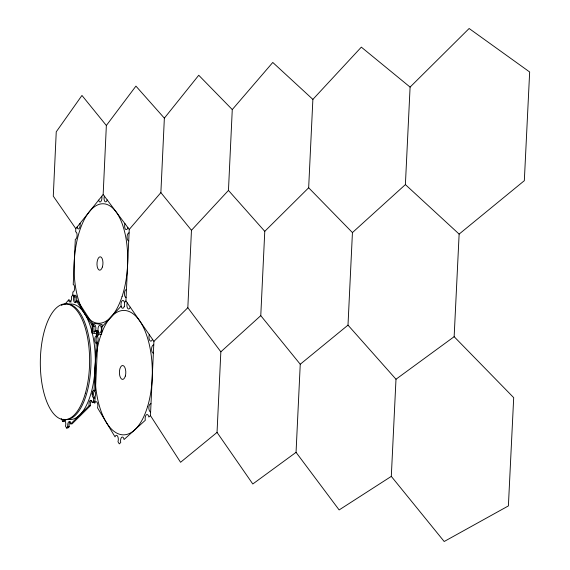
<?xml version="1.0" encoding="UTF-8"?>
<svg xmlns="http://www.w3.org/2000/svg" width="570" height="570" viewBox="0 0 570 570"><rect width="100%" height="100%" fill="white"/><g stroke="black" fill="none" stroke-linecap="round" stroke-linejoin="round"><path stroke-width="0.85" d="M92.205 394.397L92.269 393.015M391.305 476.378L444.187 541.5L508.39 505.918L513.698 397.653L454.147 336.692L459.135 234.092L524.329 180.683L529.658 71.984L469.131 28.5L410.094 87.096L405.391 184.594L352.438 232.581L347.999 325.135L395.993 379.235L391.305 476.378L339.136 509.936L296.051 452.345L300.248 364.251L260.775 315.645L264.772 231.335L308.662 187.772L312.88 99.387L272.781 62.451L232.275 109.575L228.456 190.409L191.463 230.294L187.829 307.7L220.846 351.825L217.042 432.416L180.569 462.291L150.452 415.616L153.921 341.352L125.927 300.96L129.255 229.411L160.875 192.624L164.359 118.161L135.931 86.113L106.355 125.493L103.156 194.52L75.803 228.648L75.653 231.883A3.691 1.589 -87.1 0 1 77.078 235.61A3.691 1.589 -87.1 0 1 75.311 239.258L73.217 284.565A3.691 1.589 -88 0 1 74.634 288.413A3.691 1.589 -88 0 1 72.874 291.94L72.725 295.167L73.858 296.92L75.183 296.956A3.705 1.603 -88.2 0 0 76.081 302.584M61.218 418.565L62.942 421.615A3.698 1.568 89.5 0 1 65.13 420.895A3.698 1.568 89.5 0 1 65.472 426.075L66.583 428.041L67.851 426.788A3.719 1.589 89.5 0 1 68.664 421.914A3.719 1.589 89.5 0 1 70.758 423.902L89.134 405.662A3.826 1.681 89.7 0 1 89.982 400.632A3.826 1.681 89.7 0 1 92.205 402.612L93.573 402.591L94.926 401.244L95.083 397.903A3.833 1.703 89.9 0 1 93.573 393.685A3.833 1.703 89.9 0 1 95.439 390.279L97.612 343.404A3.826 1.703 -89 0 1 96.095 339.307A3.826 1.703 -89 0 1 97.969 335.773L98.126 332.431L96.914 330.557L95.553 330.536L96.758 332.41L96.601 335.759A3.826 1.703 -89 0 1 97.812 341.722A3.826 1.703 -89 0 1 94.877 341.245A3.826 1.703 -89 0 1 96.601 335.759L97.969 335.773M164.359 118.161L198.745 75.254L232.275 109.575M65.108 304.031L68.564 300.012L69.889 300.048A3.677 1.582 -88.2 0 0 71.072 302.029M73.737 295.581L74.057 295.21L75.183 296.956M98.126 330.935L96.758 332.41L98.126 332.431M101.261 327.551L121.125 306.133M124.46 302.542L125.927 300.96M312.88 99.387L361.33 47.139L410.094 87.096M92.205 402.612L93.566 401.266L93.715 397.924L95.083 397.903M153.921 341.352L187.829 307.7M66.583 428.041L67.915 428.006L69.184 426.752A3.719 1.589 89.5 0 1 70.267 421.679M91.635 400.397A3.819 1.689 89.7 0 0 90.487 405.641L72.091 423.866L70.758 423.902M150.452 415.616L148.877 417.041A4.125 1.952 89.2 0 0 146.291 414.86A4.125 1.952 89.2 0 0 145.314 420.268L124.082 439.513A4.011 1.838 88.9 0 0 121.652 437.325A4.011 1.838 88.9 0 0 120.726 442.548L119.273 443.873L117.976 441.729A3.976 1.81 88.9 0 0 117.57 436.15A3.976 1.81 88.9 0 0 115.04 436.869L97.534 407.849A3.855 1.71 89.7 0 0 97.157 402.456A3.855 1.71 89.7 0 0 94.77 403.261L93.566 401.266L94.926 401.244M220.846 351.825L260.775 315.645M300.248 364.251L347.999 325.135M296.051 452.345L252.795 483.994L217.042 432.416M395.993 379.235L454.147 336.692M67.851 426.788L69.184 426.752M62.942 421.615L64.267 421.586A3.691 1.568 89.5 0 1 65.294 420.154M89.134 405.662L90.487 405.641M95.439 390.279L94.071 390.293L96.252 343.389L97.612 343.404M94.171 326.318L92.81 326.289L76.444 300.932L77.776 300.967L94.171 326.318A3.812 1.696 -88.8 0 0 94.812 331.925M74.057 295.21L72.725 295.167L71.45 296.649A3.677 1.575 -88.2 0 1 70.644 301.608A3.677 1.575 -88.2 0 1 68.564 300.012M405.391 184.594L459.135 234.092M308.662 187.772L352.438 232.581M228.456 190.409L264.772 231.335M106.355 125.493L81.959 95.447L56.245 131.827L53.281 196.158L75.803 228.648M160.875 192.624L191.463 230.294M103.156 194.52L129.255 229.411M68.792 304.238A57.791 24.781 -89.4 0 1 95.297 362.028A57.791 24.781 -89.4 0 1 67.581 419.299M126.084 297.49A3.969 1.838 -88.1 0 1 124.445 293.343A3.969 1.838 -88.1 0 1 126.454 289.56M80.035 223.369A3.705 1.603 -86.9 0 1 79.216 228.428A3.705 1.603 -86.9 0 1 77.085 227.045M101.781 196.237A3.819 1.696 -86.3 0 1 100.918 201.466A3.819 1.696 -86.3 0 1 98.66 200.127M107.189 199.913A3.848 1.717 -86.3 0 1 104.766 201.381A3.848 1.717 -86.3 0 1 104.381 196.158M127.944 227.651A3.954 1.824 -86.8 0 1 125.386 229.076A3.954 1.824 -86.8 0 1 124.965 223.675M128.727 240.818A3.969 1.838 -87 0 1 127.074 236.807A3.969 1.838 -87 0 1 129.091 232.888M150.623 412.01A4.14 1.974 89.4 0 1 148.856 407.422A4.14 1.974 89.4 0 1 151.007 403.781M130.245 307.194A3.983 1.853 -88.4 0 1 127.659 308.363A3.983 1.853 -88.4 0 1 127.238 302.855M152.511 339.321A4.111 1.966 -89.1 0 1 149.767 340.411A4.111 1.966 -89.1 0 1 149.311 334.704M153.373 353.201A4.133 1.981 -89.4 0 1 151.591 348.755A4.133 1.981 -89.4 0 1 153.758 344.964M93.423 401.978A3.819 1.689 89.7 0 1 93.573 402.591M77.776 300.967A3.705 1.603 -88.2 0 1 77.584 301.502M96.914 330.557A3.812 1.696 -88.8 0 1 96.708 331.099M61.311 305.356A57.891 24.674 -89.4 0 1 90.986 358.801A57.891 24.674 -89.4 0 1 62.793 419.242M92.312 323.119L91.848 333.072L101.602 334.618L102.066 324.53L92.312 323.119M147.544 406.709A62.201 28.657 -89.8 0 0 125.478 310.543A62.201 28.657 -89.8 0 0 98.004 400.682A62.201 28.657 -89.8 0 0 147.544 406.709M122.066 296.585A59.814 26.712 -87.6 0 0 104.631 203.882A59.814 26.712 -87.6 0 0 76.081 290.13A59.814 26.712 -87.6 0 0 122.066 296.585M102.401 266.974A6.698 2.985 -87.6 0 0 100.263 256.806A6.698 2.985 -87.6 0 0 97.235 266.703A6.698 2.985 -87.6 0 0 102.401 266.974M125.343 376.043A6.961 3.206 -89.8 0 0 122.692 365.491A6.961 3.206 -89.8 0 0 119.793 375.822A6.961 3.206 -89.8 0 0 125.343 376.043M92.461 392.067A3.84 1.696 89.9 0 0 93.843 397.938A3.84 1.696 89.9 0 0 95.397 392.31A3.84 1.696 89.9 0 0 92.461 392.067M76.473 300.846A3.705 1.603 -88.2 0 0 75.283 295.217A3.705 1.603 -88.2 0 0 73.701 300.704A3.705 1.603 -88.2 0 0 76.473 300.846M95.575 330.45A3.812 1.689 -88.8 0 0 94.314 324.601A3.812 1.689 -88.8 0 0 92.653 330.187A3.812 1.689 -88.8 0 0 95.575 330.45M124.253 306.567A3.954 1.824 -88.4 0 0 123.013 300.397A3.954 1.824 -88.4 0 0 121.111 306.062A3.954 1.824 -88.4 0 0 124.253 306.567M101.139 331.22A3.84 1.717 -88.8 0 0 99.786 325.406A3.84 1.717 -88.8 0 0 98.161 331.113A3.84 1.717 -88.8 0 0 101.139 331.22M85.365 393.307A57.926 24.638 -89.4 0 0 66.783 303.938A57.926 24.638 -89.4 0 0 42.793 388.099A57.926 24.638 -89.4 0 0 85.365 393.307"/></g></svg>
